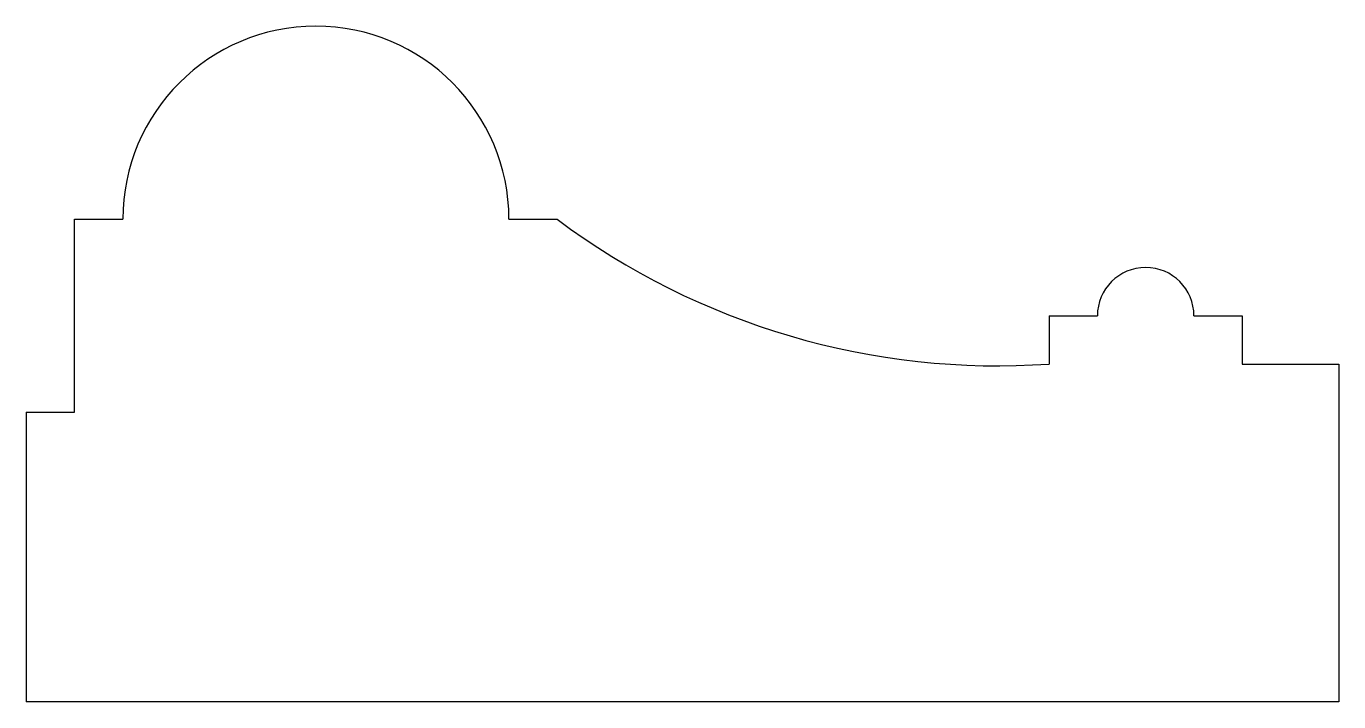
# Model space of a CAD drawing. Header units: inches. Extents: x -3.4 to 0, y 0 to 1.75.
import ezdxf

# ---------------------------------------------------------------- set-up
doc = ezdxf.new("R2010")
doc.units = ezdxf.units.IN
doc.header["$MEASUREMENT"] = 0

msp = doc.modelspace()

# ---------------------------------------------------------------- linework, layer by layer
for p, q in [((-3.275, 0.75), (-3.275, 1.25)), ((-3.275, 1.25), (-3.15, 1.25)), ((-2.15, 1.25), (-2.025, 1.25)), ((-0.751, 1), (-0.626, 1)), ((-0.751, 1), (-0.751, 0.875)), ((-0.376, 1), (-0.251, 1)), ((-0.251, 1), (-0.251, 0.875)), ((-0.251, 0.875), (-0.001, 0.875)), ((-0.001, 0.875), (-0.001, 0)), ((-3.4, 0.75), (-3.275, 0.75)), ((-3.4, 0.75), (-3.4, 0)), ((-0.001, 0), (-3.4, 0))]:
    msp.add_line(p, q)
for centre, radius, start, end in [((-2.65, 1.25), 0.5, 360, 180), ((-0.8844, 2.7733), 1.903, 233.1765, 274.0203), ((-0.501, 1), 0.125, 0, 180)]:
    msp.add_arc(centre, radius, start, end)

doc.saveas('drawing.dxf')
